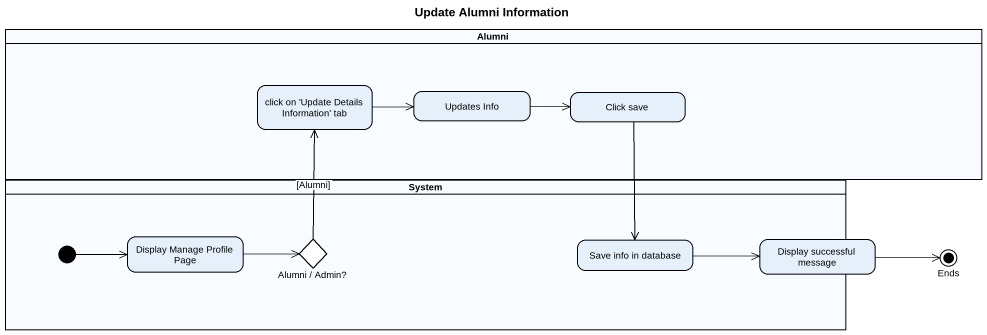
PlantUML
@startuml
title Update Alumni Information
hide empty description
state Alumni <<partition>> {
  state "click on 'Update Details Information' tab" as click_on_Update_Details
  state "Updates Info" as Updates_Info
  state "Click save" as Click_save
}
state System <<partition>> {
  state "Display Manage Profile Page" as Display_Manage_Profile_Page
  state "Alumni / Admin?" as Alumni_Admin <<choice>>
  state "Save info in database" as Save_info_in_database
  [*] -right-> Display_Manage_Profile_Page
}
state "Display successful message" as Display_successful_message
state Ends <<end>>
click_on_Update_Details -right-> Updates_Info
Updates_Info -right-> Click_save
Click_save --> Save_info_in_database
Display_Manage_Profile_Page -right-> Alumni_Admin
Alumni_Admin -up-> click_on_Update_Details : [Alumni]
Save_info_in_database -right-> Display_successful_message
Display_successful_message -right-> Ends
@enduml
